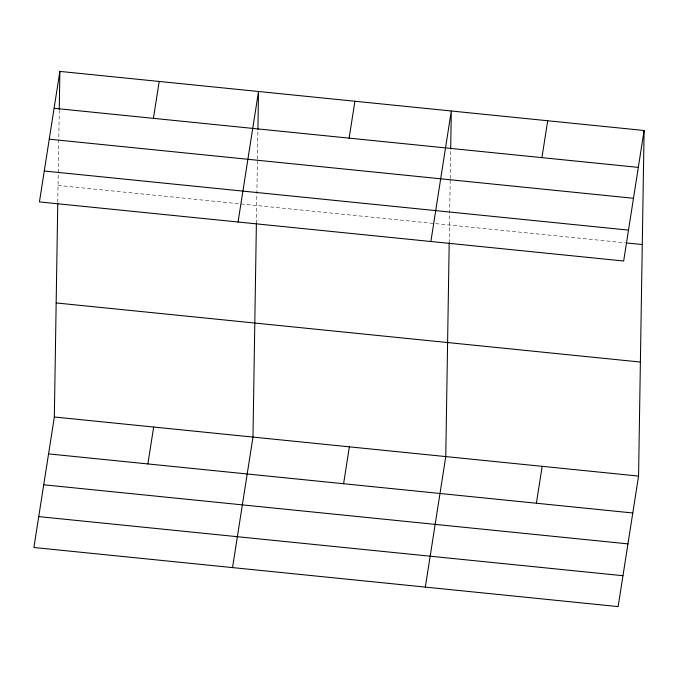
<?xml version="1.0" encoding="UTF-8"?>
<svg xmlns="http://www.w3.org/2000/svg" width="678" height="678" viewBox="0 0 678 678"><rect width="100%" height="100%" fill="white"/><g stroke="black" fill="none" stroke-linecap="round" stroke-linejoin="round"><path stroke-width="0.51" stroke-dasharray="3.39 2.54" d="M57.774 202.23L59.249 110.472M256.394 223.376L257.411 160.127M257.428 159.076L257.886 130.566M449.192 242.877L450.209 179.628M450.226 178.577L450.675 150.067M58.045 185.441L625.506 242.843"/><path stroke-width="1.02" d="M644.1 130.498L623.658 261.005L39.434 201.917L59.867 71.402L644.1 130.498L638.566 476.083L618.133 606.598L33.9 547.502L54.342 416.995L57.757 203.281M59.266 109.412L59.867 71.402M256.394 223.376L252.979 437.081L232.537 567.596M257.903 129.506L258.513 91.496L238.071 222.003M449.192 242.877L445.768 456.582L425.335 587.097M450.692 149.007L451.302 110.997L430.869 241.504M153.414 118.345L159.186 81.445M147.88 463.938L153.66 427.038M349.128 138.143L354.908 101.242M343.593 483.736L349.373 446.836M541.925 157.643L547.705 120.743M536.391 503.237L542.171 466.337M54.096 108.302L638.32 167.39M49.257 139.193L633.481 198.29M44.273 171.017L628.498 230.113M626.557 242.953L642.278 244.538M56.164 302.947L640.396 362.044M54.342 416.995L638.566 476.083M48.562 453.887L632.786 512.983M43.723 484.787L627.947 543.875M38.739 516.611L622.963 575.707"/></g></svg>
